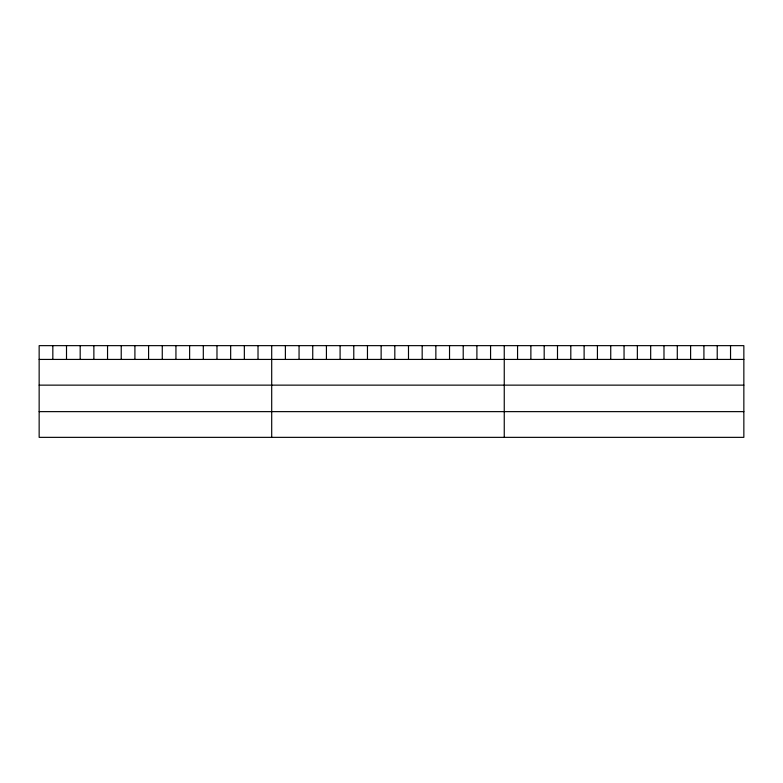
<?xml version="1.0" encoding="UTF-8"?>
<svg xmlns="http://www.w3.org/2000/svg" width="783" height="783" viewBox="0 0 783 783"><rect width="100%" height="100%" fill="white"/><g stroke="black" fill="none" stroke-linecap="round" stroke-linejoin="round"><path stroke-width="1.17" d="M743.85 359.426L743.85 437.354L39.15 437.354L39.15 345.646L743.85 345.646L743.85 359.426L39.15 359.426M39.15 385.138L743.85 385.138M39.15 411.633L743.85 411.633M730.539 345.646L730.539 359.426M717.228 345.646L717.228 359.426M703.917 345.646L703.917 359.426M690.606 345.646L690.606 359.426M677.295 345.646L677.295 359.426M663.984 345.646L663.984 359.426M650.673 345.646L650.673 359.426M637.362 345.646L637.362 359.426M624.051 345.646L624.051 359.426M610.74 345.646L610.74 359.426M597.429 345.646L597.429 359.426M584.118 345.646L584.118 359.426M570.807 345.646L570.807 359.426M557.496 345.646L557.496 359.426M544.185 345.646L544.185 359.426M530.874 345.646L530.874 359.426M517.563 345.646L517.563 359.426M504.252 345.646L504.252 437.354M490.569 345.646L490.569 359.426M476.896 345.646L476.896 359.426M463.213 345.646L463.213 359.426M449.53 345.646L449.53 359.426M435.857 345.646L435.857 359.426M422.174 345.646L422.174 359.426M408.491 345.646L408.491 359.426M394.818 345.646L394.818 359.426M381.135 345.646L381.135 359.426M367.462 345.646L367.462 359.426M353.779 345.646L353.779 359.426M340.096 345.646L340.096 359.426M326.423 345.646L326.423 359.426M312.74 345.646L312.74 359.426M299.057 345.646L299.057 359.426M285.384 345.646L285.384 359.426M271.701 345.646L271.701 437.354M258.018 345.646L258.018 359.426M244.345 345.646L244.345 359.426M230.662 345.646L230.662 359.426M216.979 345.646L216.979 359.426M203.306 345.646L203.306 359.426M189.623 345.646L189.623 359.426M175.94 345.646L175.94 359.426M162.267 345.646L162.267 359.426M148.584 345.646L148.584 359.426M134.911 345.646L134.911 359.426M121.228 345.646L121.228 359.426M107.545 345.646L107.545 359.426M93.872 345.646L93.872 359.426M80.189 345.646L80.189 359.426M66.506 345.646L66.506 359.426M52.833 345.646L52.833 359.426"/></g></svg>
